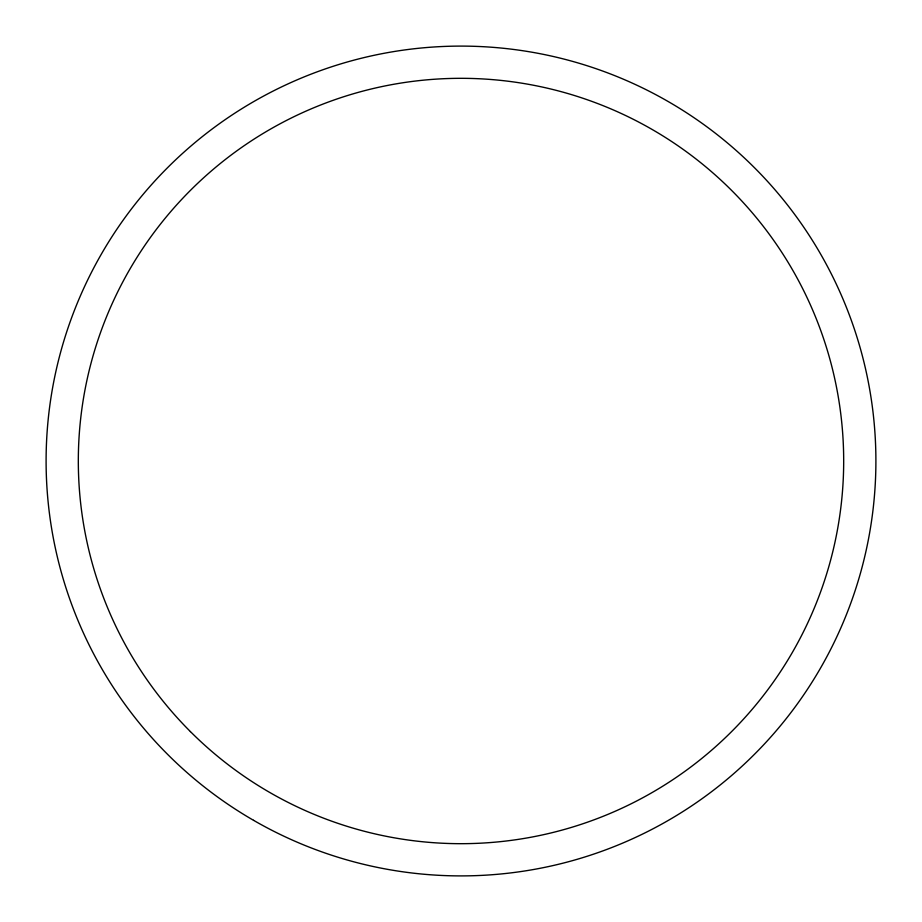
<?xml version="1.0" encoding="UTF-8"?>
<svg xmlns="http://www.w3.org/2000/svg" width="922" height="922" viewBox="0 0 922 922"><rect width="100%" height="100%" fill="white"/><g stroke="black" fill="none" stroke-linecap="round" stroke-linejoin="round"><path stroke-width="1.38" d="M253.55 820.315A414.9 414.9 0 0 0 875.9 461A414.9 414.9 0 0 0 253.55 101.685A414.9 414.9 0 0 0 253.55 820.315M190.405 731.595A382.676 382.676 0 0 0 830.641 560.046A382.676 382.676 0 0 0 361.954 91.359A382.676 382.676 0 0 0 190.405 731.595"/></g></svg>
